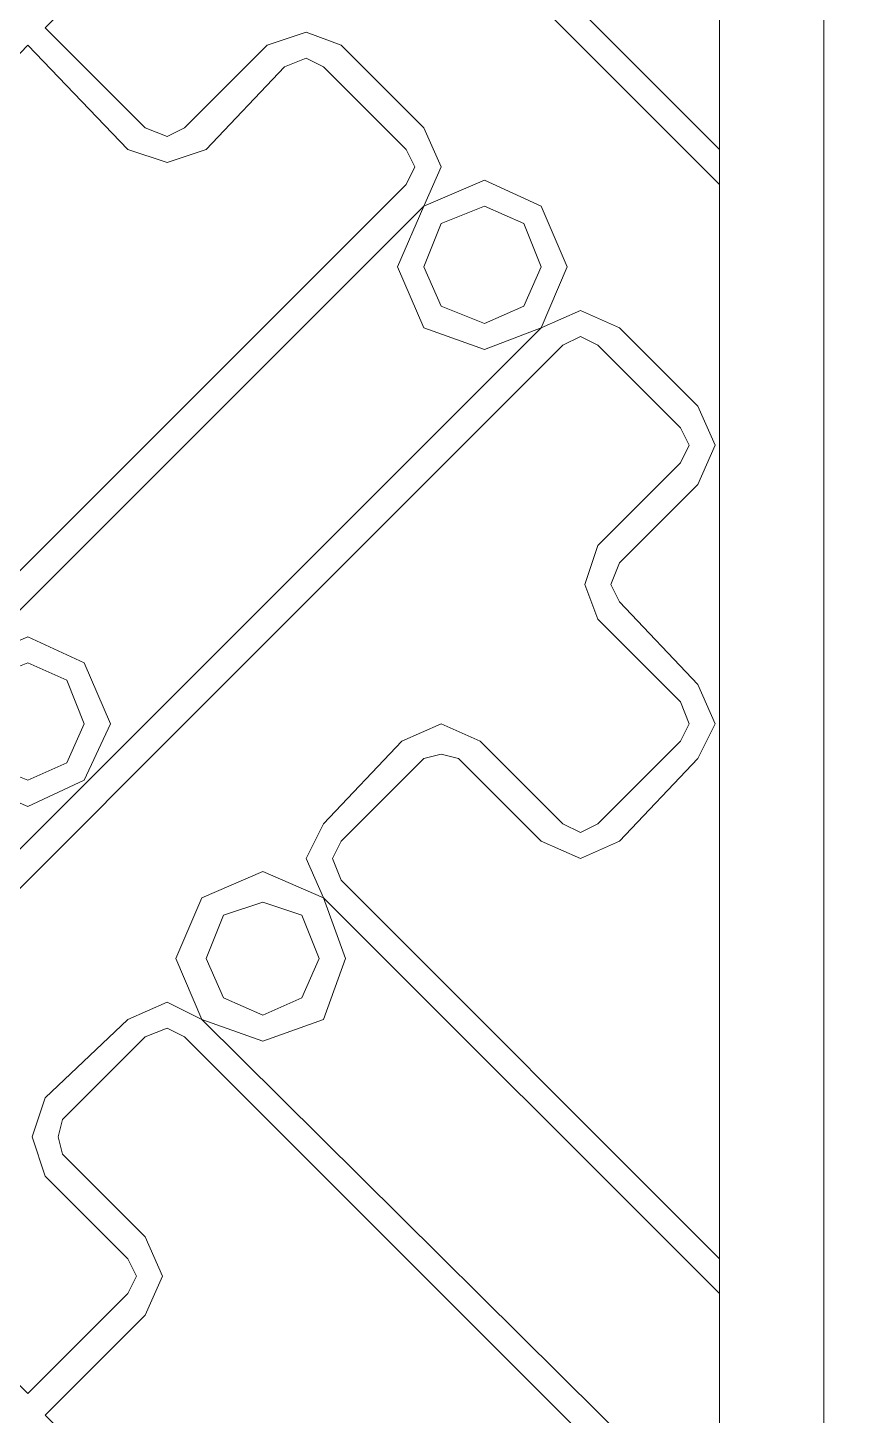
# Model space of a CAD drawing. Header units: centimetres. Extents: x -8.1 to 10.6, y -10.2 to 12.7.
# Drawn here: x -2.84 to 1.46, y 1.23 to 8.4 of the extents above; entities that cross this region are included whole.
import ezdxf

# ---------------------------------------------------------------- set-up
doc = ezdxf.new("R2010")
doc.units = ezdxf.units.CM
doc.header["$MEASUREMENT"] = 0
doc.layers.add('layer 1', color=7, linetype='Continuous')

msp = doc.modelspace()

# ---------------------------------------------------------------- linework, layer by layer
at = {"layer": 'layer 1', "color": 250, "lineweight": 0}
for points, knots in [([(-8.07089, 12.67001), (-8.07089, 12.67001), (10.64402, 12.67001), (10.64402, 12.67001), (10.64402, 12.67001), (10.64402, 12.67001), (10.64402, -10.17863), (10.64402, -10.17863), (10.64402, -10.17863), (10.64402, -10.17863), (-8.07089, -10.17863), (-8.07089, -10.17863), (-8.07089, -10.17863), (-8.07089, -10.17863), (-8.07089, 12.67001), (-8.07089, 12.67001)], [0, 0, 0, 0, 0.25, 0.25, 0.25, 0.25, 0.5, 0.5, 0.5, 0.5, 0.75, 0.75, 0.75, 0.75, 1, 1, 1, 1]), ([(-8.07089, 12.67001), (-8.07089, 12.67001), (10.64402, 12.67001), (10.64402, 12.67001), (10.64402, 12.67001), (10.64402, 12.67001), (10.64402, -10.17863), (10.64402, -10.17863), (10.64402, -10.17863), (10.64402, -10.17863), (-8.07089, -10.17863), (-8.07089, -10.17863), (-8.07089, -10.17863), (-8.07089, -10.17863), (-8.07089, 12.67001), (-8.07089, 12.67001)], [0, 0, 0, 0, 0.25, 0.25, 0.25, 0.25, 0.5, 0.5, 0.5, 0.5, 0.75, 0.75, 0.75, 0.75, 1, 1, 1, 1]), ([(-7.80124, 12.37812), (-7.80124, 12.37812), (10.35185, 12.37812), (10.35185, 12.37812), (10.35185, 12.37812), (10.35185, 12.37812), (10.35185, -9.90898), (10.35185, -9.90898), (10.35185, -9.90898), (10.35185, -9.90898), (-7.80124, -9.90898), (-7.80124, -9.90898), (-7.80124, -9.90898), (-7.80124, -9.90898), (-7.80124, 12.37812), (-7.80124, 12.37812)], [0, 0, 0, 0, 0.25, 0.25, 0.25, 0.25, 0.5, 0.5, 0.5, 0.5, 0.75, 0.75, 0.75, 0.75, 1, 1, 1, 1]), ([(-7.80124, 12.37812), (-7.80124, 12.37812), (10.35185, 12.37812), (10.35185, 12.37812), (10.35185, 12.37812), (10.35185, 12.37812), (10.35185, -9.90898), (10.35185, -9.90898), (10.35185, -9.90898), (10.35185, -9.90898), (-7.80124, -9.90898), (-7.80124, -9.90898), (-7.80124, -9.90898), (-7.80124, -9.90898), (-7.80124, 12.37812), (-7.80124, 12.37812)], [0, 0, 0, 0, 0.25, 0.25, 0.25, 0.25, 0.5, 0.5, 0.5, 0.5, 0.75, 0.75, 0.75, 0.75, 1, 1, 1, 1]), ([(-6.97005, 11.56916), (-6.97005, 11.56916), (9.54318, 11.56916), (9.54318, 11.56916), (9.54318, 11.56916), (9.54318, 11.56916), (9.54318, -9.07779), (9.54318, -9.07779), (9.54318, -9.07779), (9.54318, -9.07779), (-6.97005, -9.07779), (-6.97005, -9.07779), (-6.97005, -9.07779), (-6.97005, -9.07779), (-6.97005, 11.56916), (-6.97005, 11.56916)], [0, 0, 0, 0, 0.25, 0.25, 0.25, 0.25, 0.5, 0.5, 0.5, 0.5, 0.75, 0.75, 0.75, 0.75, 1, 1, 1, 1]), ([(-6.97005, 11.56916), (-6.97005, 11.56916), (9.54318, 11.56916), (9.54318, 11.56916), (9.54318, 11.56916), (9.54318, 11.56916), (9.54318, -9.07779), (9.54318, -9.07779), (9.54318, -9.07779), (9.54318, -9.07779), (-6.97005, -9.07779), (-6.97005, -9.07779), (-6.97005, -9.07779), (-6.97005, -9.07779), (-6.97005, 11.56916), (-6.97005, 11.56916)], [0, 0, 0, 0, 0.25, 0.25, 0.25, 0.25, 0.5, 0.5, 0.5, 0.5, 0.75, 0.75, 0.75, 0.75, 1, 1, 1, 1]), ([(-6.40851, -8.53848), (-6.40851, -8.53848), (-6.40851, 11.00763), (-6.40851, 11.00763), (-6.40851, 11.00763), (-6.40851, 11.00763), (0.73614, 11.00763), (0.73614, 11.00763), (0.73614, 11.00763), (0.73614, 11.00763), (0.73614, -8.53848), (0.73614, -8.53848), (0.73614, -8.53848), (0.73614, -8.53848), (-6.40851, -8.53848), (-6.40851, -8.53848)], [0, 0, 0, 0, 0.25, 0.25, 0.25, 0.25, 0.5, 0.5, 0.5, 0.5, 0.75, 0.75, 0.75, 0.75, 1, 1, 1, 1]), ([(-6.40851, -8.53848), (-6.40851, -8.53848), (-6.40851, 11.00763), (-6.40851, 11.00763), (-6.40851, 11.00763), (-6.40851, 11.00763), (0.73614, 11.00763), (0.73614, 11.00763), (0.73614, 11.00763), (0.73614, 11.00763), (0.73614, -8.53848), (0.73614, -8.53848), (0.73614, -8.53848), (0.73614, -8.53848), (-6.40851, -8.53848), (-6.40851, -8.53848)], [0, 0, 0, 0, 0.25, 0.25, 0.25, 0.25, 0.5, 0.5, 0.5, 0.5, 0.75, 0.75, 0.75, 0.75, 1, 1, 1, 1]), ([(0.73614, 7.77237), (0.73614, 7.77237), (-1.93758, 10.4458), (-1.93758, 10.4458), (-1.93758, 10.4458), (-1.93758, 10.4458), (-2.11716, 10.53588), (-2.11716, 10.53588), (-2.11716, 10.53588), (-2.11716, 10.53588), (-2.31954, 10.4458), (-2.31954, 10.4458), (-2.31954, 10.4458), (-2.31954, 10.4458), (-2.74625, 10.01909), (-2.74625, 10.01909), (-2.74625, 10.01909), (-2.74625, 10.01909), (-2.81381, 9.83923), (-2.81381, 9.83923), (-2.81381, 9.83923), (-2.81381, 9.83923), (-2.74625, 9.63713), (-2.74625, 9.63713), (-2.74625, 9.63713), (-2.74625, 9.63713), (-2.31954, 9.21013), (-2.31954, 9.21013)], [0, 0, 0, 0, 0.1428571, 0.1428571, 0.1428571, 0.1428571, 0.2857143, 0.2857143, 0.2857143, 0.2857143, 0.4285714, 0.4285714, 0.4285714, 0.4285714, 0.5714286, 0.5714286, 0.5714286, 0.5714286, 0.7142857, 0.7142857, 0.7142857, 0.7142857, 0.8571429, 0.8571429, 0.8571429, 0.8571429, 1, 1, 1, 1]), ([(0.73614, 7.77237), (0.73614, 7.77237), (-1.93758, 10.4458), (-1.93758, 10.4458), (-1.93758, 10.4458), (-1.93758, 10.4458), (-2.11716, 10.53588), (-2.11716, 10.53588), (-2.11716, 10.53588), (-2.11716, 10.53588), (-2.31954, 10.4458), (-2.31954, 10.4458), (-2.31954, 10.4458), (-2.31954, 10.4458), (-2.74625, 10.01909), (-2.74625, 10.01909), (-2.74625, 10.01909), (-2.74625, 10.01909), (-2.81381, 9.83923), (-2.81381, 9.83923), (-2.81381, 9.83923), (-2.81381, 9.83923), (-2.74625, 9.63713), (-2.74625, 9.63713), (-2.74625, 9.63713), (-2.74625, 9.63713), (-2.31954, 9.21013), (-2.31954, 9.21013)], [0, 0, 0, 0, 0.1428571, 0.1428571, 0.1428571, 0.1428571, 0.2857143, 0.2857143, 0.2857143, 0.2857143, 0.4285714, 0.4285714, 0.4285714, 0.4285714, 0.5714286, 0.5714286, 0.5714286, 0.5714286, 0.7142857, 0.7142857, 0.7142857, 0.7142857, 0.8571429, 0.8571429, 0.8571429, 0.8571429, 1, 1, 1, 1]), ([(0.73614, 7.5925), (0.73614, 7.5925), (-2.02737, 10.35601), (-2.02737, 10.35601), (-2.02737, 10.35601), (-2.02737, 10.35601), (-2.11716, 10.40105), (-2.11716, 10.40105), (-2.11716, 10.40105), (-2.11716, 10.40105), (-2.22947, 10.35601), (-2.22947, 10.35601), (-2.22947, 10.35601), (-2.22947, 10.35601), (-2.63395, 9.92901), (-2.63395, 9.92901), (-2.63395, 9.92901), (-2.63395, 9.92901), (-2.67898, 9.83923), (-2.67898, 9.83923), (-2.67898, 9.83923), (-2.67898, 9.83923), (-2.63395, 9.72692), (-2.63395, 9.72692), (-2.63395, 9.72692), (-2.63395, 9.72692), (-2.22947, 9.30021), (-2.22947, 9.30021)], [0, 0, 0, 0, 0.1428571, 0.1428571, 0.1428571, 0.1428571, 0.2857143, 0.2857143, 0.2857143, 0.2857143, 0.4285714, 0.4285714, 0.4285714, 0.4285714, 0.5714286, 0.5714286, 0.5714286, 0.5714286, 0.7142857, 0.7142857, 0.7142857, 0.7142857, 0.8571429, 0.8571429, 0.8571429, 0.8571429, 1, 1, 1, 1]), ([(0.73614, 7.5925), (0.73614, 7.5925), (-2.02737, 10.35601), (-2.02737, 10.35601), (-2.02737, 10.35601), (-2.02737, 10.35601), (-2.11716, 10.40105), (-2.11716, 10.40105), (-2.11716, 10.40105), (-2.11716, 10.40105), (-2.22947, 10.35601), (-2.22947, 10.35601), (-2.22947, 10.35601), (-2.22947, 10.35601), (-2.63395, 9.92901), (-2.63395, 9.92901), (-2.63395, 9.92901), (-2.63395, 9.92901), (-2.67898, 9.83923), (-2.67898, 9.83923), (-2.67898, 9.83923), (-2.67898, 9.83923), (-2.63395, 9.72692), (-2.63395, 9.72692), (-2.63395, 9.72692), (-2.63395, 9.72692), (-2.22947, 9.30021), (-2.22947, 9.30021)], [0, 0, 0, 0, 0.1428571, 0.1428571, 0.1428571, 0.1428571, 0.2857143, 0.2857143, 0.2857143, 0.2857143, 0.4285714, 0.4285714, 0.4285714, 0.4285714, 0.5714286, 0.5714286, 0.5714286, 0.5714286, 0.7142857, 0.7142857, 0.7142857, 0.7142857, 0.8571429, 0.8571429, 0.8571429, 0.8571429, 1, 1, 1, 1]), ([(-2.22947, 8.91825), (-2.22947, 8.91825), (-2.74625, 8.40146), (-2.74625, 8.40146), (-2.74625, 8.40146), (-2.74625, 8.40146), (-2.22947, 7.88467), (-2.22947, 7.88467), (-2.22947, 7.88467), (-2.22947, 7.88467), (-2.11716, 7.83964), (-2.11716, 7.83964), (-2.11716, 7.83964), (-2.11716, 7.83964), (-2.02737, 7.88467), (-2.02737, 7.88467), (-2.02737, 7.88467), (-2.02737, 7.88467), (-1.60037, 8.31167), (-1.60037, 8.31167)], [0, 0, 0, 0, 0.2, 0.2, 0.2, 0.2, 0.4, 0.4, 0.4, 0.4, 0.6, 0.6, 0.6, 0.6, 0.8, 0.8, 0.8, 0.8, 1, 1, 1, 1]), ([(-2.22947, 8.91825), (-2.22947, 8.91825), (-2.74625, 8.40146), (-2.74625, 8.40146), (-2.74625, 8.40146), (-2.74625, 8.40146), (-2.22947, 7.88467), (-2.22947, 7.88467), (-2.22947, 7.88467), (-2.22947, 7.88467), (-2.11716, 7.83964), (-2.11716, 7.83964), (-2.11716, 7.83964), (-2.11716, 7.83964), (-2.02737, 7.88467), (-2.02737, 7.88467), (-2.02737, 7.88467), (-2.02737, 7.88467), (-1.60037, 8.31167), (-1.60037, 8.31167)], [0, 0, 0, 0, 0.2, 0.2, 0.2, 0.2, 0.4, 0.4, 0.4, 0.4, 0.6, 0.6, 0.6, 0.6, 0.8, 0.8, 0.8, 0.8, 1, 1, 1, 1]), ([(-1.21841, 8.31167), (-1.21841, 8.31167), (-1.39828, 8.37894), (-1.39828, 8.37894), (-1.39828, 8.37894), (-1.39828, 8.37894), (-1.60037, 8.31167), (-1.60037, 8.31167)], [0, 0, 0, 0, 0.5, 0.5, 0.5, 0.5, 1, 1, 1, 1]), ([(-1.21841, 8.31167), (-1.21841, 8.31167), (-1.39828, 8.37894), (-1.39828, 8.37894), (-1.39828, 8.37894), (-1.39828, 8.37894), (-1.60037, 8.31167), (-1.60037, 8.31167)], [0, 0, 0, 0, 0.5, 0.5, 0.5, 0.5, 1, 1, 1, 1]), ([(-3.35283, 7.77237), (-3.35283, 7.77237), (-2.83604, 8.31167), (-2.83604, 8.31167), (-2.83604, 8.31167), (-2.83604, 8.31167), (-2.31954, 7.77237), (-2.31954, 7.77237), (-2.31954, 7.77237), (-2.31954, 7.77237), (-2.11716, 7.70481), (-2.11716, 7.70481), (-2.11716, 7.70481), (-2.11716, 7.70481), (-1.91506, 7.77237), (-1.91506, 7.77237), (-1.91506, 7.77237), (-1.91506, 7.77237), (-1.51058, 8.19908), (-1.51058, 8.19908)], [0, 0, 0, 0, 0.2, 0.2, 0.2, 0.2, 0.4, 0.4, 0.4, 0.4, 0.6, 0.6, 0.6, 0.6, 0.8, 0.8, 0.8, 0.8, 1, 1, 1, 1]), ([(-3.35283, 7.77237), (-3.35283, 7.77237), (-2.83604, 8.31167), (-2.83604, 8.31167), (-2.83604, 8.31167), (-2.83604, 8.31167), (-2.31954, 7.77237), (-2.31954, 7.77237), (-2.31954, 7.77237), (-2.31954, 7.77237), (-2.11716, 7.70481), (-2.11716, 7.70481), (-2.11716, 7.70481), (-2.11716, 7.70481), (-1.91506, 7.77237), (-1.91506, 7.77237), (-1.91506, 7.77237), (-1.91506, 7.77237), (-1.51058, 8.19908), (-1.51058, 8.19908)], [0, 0, 0, 0, 0.2, 0.2, 0.2, 0.2, 0.4, 0.4, 0.4, 0.4, 0.6, 0.6, 0.6, 0.6, 0.8, 0.8, 0.8, 0.8, 1, 1, 1, 1]), ([(-1.30849, 8.19908), (-1.30849, 8.19908), (-1.39828, 8.24412), (-1.39828, 8.24412), (-1.39828, 8.24412), (-1.39828, 8.24412), (-1.51058, 8.19908), (-1.51058, 8.19908)], [0, 0, 0, 0, 0.5, 0.5, 0.5, 0.5, 1, 1, 1, 1]), ([(-1.30849, 8.19908), (-1.30849, 8.19908), (-1.39828, 8.24412), (-1.39828, 8.24412), (-1.39828, 8.24412), (-1.39828, 8.24412), (-1.51058, 8.19908), (-1.51058, 8.19908)], [0, 0, 0, 0, 0.5, 0.5, 0.5, 0.5, 1, 1, 1, 1]), ([(-0.7917, 7.48019), (-0.7917, 7.48019), (-0.70191, 7.68258), (-0.70191, 7.68258), (-0.70191, 7.68258), (-0.70191, 7.68258), (-0.7917, 7.88467), (-0.7917, 7.88467)], [0, 0, 0, 0, 0.5, 0.5, 0.5, 0.5, 1, 1, 1, 1]), ([(-0.7917, 7.48019), (-0.7917, 7.48019), (-0.70191, 7.68258), (-0.70191, 7.68258), (-0.70191, 7.68258), (-0.70191, 7.68258), (-0.7917, 7.88467), (-0.7917, 7.88467)], [0, 0, 0, 0, 0.5, 0.5, 0.5, 0.5, 1, 1, 1, 1]), ([(-0.88149, 7.5925), (-0.88149, 7.5925), (-0.83674, 7.68258), (-0.83674, 7.68258), (-0.83674, 7.68258), (-0.83674, 7.68258), (-0.88149, 7.77237), (-0.88149, 7.77237)], [0, 0, 0, 0, 0.5, 0.5, 0.5, 0.5, 1, 1, 1, 1]), ([(-0.88149, 7.5925), (-0.88149, 7.5925), (-0.83674, 7.68258), (-0.83674, 7.68258), (-0.83674, 7.68258), (-0.83674, 7.68258), (-0.88149, 7.77237), (-0.88149, 7.77237)], [0, 0, 0, 0, 0.5, 0.5, 0.5, 0.5, 1, 1, 1, 1]), ([(-0.0503, 7.16579), (-0.0503, 7.16579), (-0.18513, 7.48019), (-0.18513, 7.48019), (-0.18513, 7.48019), (-0.18513, 7.48019), (-0.47701, 7.61502), (-0.47701, 7.61502), (-0.47701, 7.61502), (-0.47701, 7.61502), (-0.7917, 7.48019), (-0.7917, 7.48019), (-0.7917, 7.48019), (-0.7917, 7.48019), (-0.92653, 7.16579), (-0.92653, 7.16579), (-0.92653, 7.16579), (-0.92653, 7.16579), (-0.7917, 6.8511), (-0.7917, 6.8511), (-0.7917, 6.8511), (-0.7917, 6.8511), (-0.47701, 6.73879), (-0.47701, 6.73879), (-0.47701, 6.73879), (-0.47701, 6.73879), (-0.18513, 6.8511), (-0.18513, 6.8511), (-0.18513, 6.8511), (-0.18513, 6.8511), (-0.0503, 7.16579), (-0.0503, 7.16579)], [0, 0, 0, 0, 0.125, 0.125, 0.125, 0.125, 0.25, 0.25, 0.25, 0.25, 0.375, 0.375, 0.375, 0.375, 0.5, 0.5, 0.5, 0.5, 0.625, 0.625, 0.625, 0.625, 0.75, 0.75, 0.75, 0.75, 0.875, 0.875, 0.875, 0.875, 1, 1, 1, 1]), ([(-0.0503, 7.16579), (-0.0503, 7.16579), (-0.18513, 7.48019), (-0.18513, 7.48019), (-0.18513, 7.48019), (-0.18513, 7.48019), (-0.47701, 7.61502), (-0.47701, 7.61502), (-0.47701, 7.61502), (-0.47701, 7.61502), (-0.7917, 7.48019), (-0.7917, 7.48019), (-0.7917, 7.48019), (-0.7917, 7.48019), (-0.92653, 7.16579), (-0.92653, 7.16579), (-0.92653, 7.16579), (-0.92653, 7.16579), (-0.7917, 6.8511), (-0.7917, 6.8511), (-0.7917, 6.8511), (-0.7917, 6.8511), (-0.47701, 6.73879), (-0.47701, 6.73879), (-0.47701, 6.73879), (-0.47701, 6.73879), (-0.18513, 6.8511), (-0.18513, 6.8511), (-0.18513, 6.8511), (-0.18513, 6.8511), (-0.0503, 7.16579), (-0.0503, 7.16579)], [0, 0, 0, 0, 0.125, 0.125, 0.125, 0.125, 0.25, 0.25, 0.25, 0.25, 0.375, 0.375, 0.375, 0.375, 0.5, 0.5, 0.5, 0.5, 0.625, 0.625, 0.625, 0.625, 0.75, 0.75, 0.75, 0.75, 0.875, 0.875, 0.875, 0.875, 1, 1, 1, 1]), ([(-0.18513, 7.16579), (-0.18513, 7.16579), (-0.27491, 7.39041), (-0.27491, 7.39041), (-0.27491, 7.39041), (-0.27491, 7.39041), (-0.47701, 7.48019), (-0.47701, 7.48019), (-0.47701, 7.48019), (-0.47701, 7.48019), (-0.70191, 7.39041), (-0.70191, 7.39041), (-0.70191, 7.39041), (-0.70191, 7.39041), (-0.7917, 7.16579), (-0.7917, 7.16579), (-0.7917, 7.16579), (-0.7917, 7.16579), (-0.70191, 6.96341), (-0.70191, 6.96341), (-0.70191, 6.96341), (-0.70191, 6.96341), (-0.47701, 6.87362), (-0.47701, 6.87362), (-0.47701, 6.87362), (-0.47701, 6.87362), (-0.27491, 6.96341), (-0.27491, 6.96341), (-0.27491, 6.96341), (-0.27491, 6.96341), (-0.18513, 7.16579), (-0.18513, 7.16579)], [0, 0, 0, 0, 0.125, 0.125, 0.125, 0.125, 0.25, 0.25, 0.25, 0.25, 0.375, 0.375, 0.375, 0.375, 0.5, 0.5, 0.5, 0.5, 0.625, 0.625, 0.625, 0.625, 0.75, 0.75, 0.75, 0.75, 0.875, 0.875, 0.875, 0.875, 1, 1, 1, 1]), ([(-0.18513, 7.16579), (-0.18513, 7.16579), (-0.27491, 7.39041), (-0.27491, 7.39041), (-0.27491, 7.39041), (-0.27491, 7.39041), (-0.47701, 7.48019), (-0.47701, 7.48019), (-0.47701, 7.48019), (-0.47701, 7.48019), (-0.70191, 7.39041), (-0.70191, 7.39041), (-0.70191, 7.39041), (-0.70191, 7.39041), (-0.7917, 7.16579), (-0.7917, 7.16579), (-0.7917, 7.16579), (-0.7917, 7.16579), (-0.70191, 6.96341), (-0.70191, 6.96341), (-0.70191, 6.96341), (-0.70191, 6.96341), (-0.47701, 6.87362), (-0.47701, 6.87362), (-0.47701, 6.87362), (-0.47701, 6.87362), (-0.27491, 6.96341), (-0.27491, 6.96341), (-0.27491, 6.96341), (-0.27491, 6.96341), (-0.18513, 7.16579), (-0.18513, 7.16579)], [0, 0, 0, 0, 0.125, 0.125, 0.125, 0.125, 0.25, 0.25, 0.25, 0.25, 0.375, 0.375, 0.375, 0.375, 0.5, 0.5, 0.5, 0.5, 0.625, 0.625, 0.625, 0.625, 0.75, 0.75, 0.75, 0.75, 0.875, 0.875, 0.875, 0.875, 1, 1, 1, 1]), ([(0.21935, 6.8511), (0.21935, 6.8511), (0.01726, 6.94118), (0.01726, 6.94118), (0.01726, 6.94118), (0.01726, 6.94118), (-0.18513, 6.8511), (-0.18513, 6.8511)], [0, 0, 0, 0, 0.5, 0.5, 0.5, 0.5, 1, 1, 1, 1]), ([(0.21935, 6.8511), (0.21935, 6.8511), (0.01726, 6.94118), (0.01726, 6.94118), (0.01726, 6.94118), (0.01726, 6.94118), (-0.18513, 6.8511), (-0.18513, 6.8511)], [0, 0, 0, 0, 0.5, 0.5, 0.5, 0.5, 1, 1, 1, 1]), ([(0.10705, 6.76131), (0.10705, 6.76131), (0.01726, 6.80635), (0.01726, 6.80635), (0.01726, 6.80635), (0.01726, 6.80635), (-0.07282, 6.76131), (-0.07282, 6.76131)], [0, 0, 0, 0, 0.5, 0.5, 0.5, 0.5, 1, 1, 1, 1]), ([(0.10705, 6.76131), (0.10705, 6.76131), (0.01726, 6.80635), (0.01726, 6.80635), (0.01726, 6.80635), (0.01726, 6.80635), (-0.07282, 6.76131), (-0.07282, 6.76131)], [0, 0, 0, 0, 0.5, 0.5, 0.5, 0.5, 1, 1, 1, 1]), ([(0.62383, 6.04243), (0.62383, 6.04243), (0.71362, 6.24452), (0.71362, 6.24452), (0.71362, 6.24452), (0.71362, 6.24452), (0.62383, 6.44691), (0.62383, 6.44691)], [0, 0, 0, 0, 0.5, 0.5, 0.5, 0.5, 1, 1, 1, 1]), ([(0.62383, 6.04243), (0.62383, 6.04243), (0.71362, 6.24452), (0.71362, 6.24452), (0.71362, 6.24452), (0.71362, 6.24452), (0.62383, 6.44691), (0.62383, 6.44691)], [0, 0, 0, 0, 0.5, 0.5, 0.5, 0.5, 1, 1, 1, 1]), ([(0.53376, 6.15474), (0.53376, 6.15474), (0.5788, 6.24452), (0.5788, 6.24452), (0.5788, 6.24452), (0.5788, 6.24452), (0.53376, 6.3346), (0.53376, 6.3346)], [0, 0, 0, 0, 0.5, 0.5, 0.5, 0.5, 1, 1, 1, 1]), ([(0.53376, 6.15474), (0.53376, 6.15474), (0.5788, 6.24452), (0.5788, 6.24452), (0.5788, 6.24452), (0.5788, 6.24452), (0.53376, 6.3346), (0.53376, 6.3346)], [0, 0, 0, 0, 0.5, 0.5, 0.5, 0.5, 1, 1, 1, 1]), ([(0.53376, 6.15474), (0.53376, 6.15474), (0.10705, 5.72774), (0.10705, 5.72774), (0.10705, 5.72774), (0.10705, 5.72774), (0.03949, 5.52564), (0.03949, 5.52564), (0.03949, 5.52564), (0.03949, 5.52564), (0.10705, 5.34578), (0.10705, 5.34578), (0.10705, 5.34578), (0.10705, 5.34578), (0.53376, 4.91907), (0.53376, 4.91907)], [0, 0, 0, 0, 0.25, 0.25, 0.25, 0.25, 0.5, 0.5, 0.5, 0.5, 0.75, 0.75, 0.75, 0.75, 1, 1, 1, 1]), ([(0.53376, 6.15474), (0.53376, 6.15474), (0.10705, 5.72774), (0.10705, 5.72774), (0.10705, 5.72774), (0.10705, 5.72774), (0.03949, 5.52564), (0.03949, 5.52564), (0.03949, 5.52564), (0.03949, 5.52564), (0.10705, 5.34578), (0.10705, 5.34578), (0.10705, 5.34578), (0.10705, 5.34578), (0.53376, 4.91907), (0.53376, 4.91907)], [0, 0, 0, 0, 0.25, 0.25, 0.25, 0.25, 0.5, 0.5, 0.5, 0.5, 0.75, 0.75, 0.75, 0.75, 1, 1, 1, 1]), ([(0.62383, 6.04243), (0.62383, 6.04243), (0.21935, 5.63795), (0.21935, 5.63795), (0.21935, 5.63795), (0.21935, 5.63795), (0.17432, 5.52564), (0.17432, 5.52564), (0.17432, 5.52564), (0.17432, 5.52564), (0.21935, 5.43585), (0.21935, 5.43585), (0.21935, 5.43585), (0.21935, 5.43585), (0.62383, 5.00885), (0.62383, 5.00885)], [0, 0, 0, 0, 0.25, 0.25, 0.25, 0.25, 0.5, 0.5, 0.5, 0.5, 0.75, 0.75, 0.75, 0.75, 1, 1, 1, 1]), ([(0.62383, 6.04243), (0.62383, 6.04243), (0.21935, 5.63795), (0.21935, 5.63795), (0.21935, 5.63795), (0.21935, 5.63795), (0.17432, 5.52564), (0.17432, 5.52564), (0.17432, 5.52564), (0.17432, 5.52564), (0.21935, 5.43585), (0.21935, 5.43585), (0.21935, 5.43585), (0.21935, 5.43585), (0.62383, 5.00885), (0.62383, 5.00885)], [0, 0, 0, 0, 0.25, 0.25, 0.25, 0.25, 0.5, 0.5, 0.5, 0.5, 0.75, 0.75, 0.75, 0.75, 1, 1, 1, 1]), ([(-2.40933, 4.80676), (-2.40933, 4.80676), (-2.54416, 5.12116), (-2.54416, 5.12116), (-2.54416, 5.12116), (-2.54416, 5.12116), (-2.83604, 5.25599), (-2.83604, 5.25599), (-2.83604, 5.25599), (-2.83604, 5.25599), (-3.15073, 5.12116), (-3.15073, 5.12116), (-3.15073, 5.12116), (-3.15073, 5.12116), (-3.28556, 4.80676), (-3.28556, 4.80676), (-3.28556, 4.80676), (-3.28556, 4.80676), (-3.15073, 4.51459), (-3.15073, 4.51459), (-3.15073, 4.51459), (-3.15073, 4.51459), (-2.83604, 4.37976), (-2.83604, 4.37976), (-2.83604, 4.37976), (-2.83604, 4.37976), (-2.54416, 4.51459), (-2.54416, 4.51459), (-2.54416, 4.51459), (-2.54416, 4.51459), (-2.40933, 4.80676), (-2.40933, 4.80676)], [0, 0, 0, 0, 0.125, 0.125, 0.125, 0.125, 0.25, 0.25, 0.25, 0.25, 0.375, 0.375, 0.375, 0.375, 0.5, 0.5, 0.5, 0.5, 0.625, 0.625, 0.625, 0.625, 0.75, 0.75, 0.75, 0.75, 0.875, 0.875, 0.875, 0.875, 1, 1, 1, 1]), ([(-2.40933, 4.80676), (-2.40933, 4.80676), (-2.54416, 5.12116), (-2.54416, 5.12116), (-2.54416, 5.12116), (-2.54416, 5.12116), (-2.83604, 5.25599), (-2.83604, 5.25599), (-2.83604, 5.25599), (-2.83604, 5.25599), (-3.15073, 5.12116), (-3.15073, 5.12116), (-3.15073, 5.12116), (-3.15073, 5.12116), (-3.28556, 4.80676), (-3.28556, 4.80676), (-3.28556, 4.80676), (-3.28556, 4.80676), (-3.15073, 4.51459), (-3.15073, 4.51459), (-3.15073, 4.51459), (-3.15073, 4.51459), (-2.83604, 4.37976), (-2.83604, 4.37976), (-2.83604, 4.37976), (-2.83604, 4.37976), (-2.54416, 4.51459), (-2.54416, 4.51459), (-2.54416, 4.51459), (-2.54416, 4.51459), (-2.40933, 4.80676), (-2.40933, 4.80676)], [0, 0, 0, 0, 0.125, 0.125, 0.125, 0.125, 0.25, 0.25, 0.25, 0.25, 0.375, 0.375, 0.375, 0.375, 0.5, 0.5, 0.5, 0.5, 0.625, 0.625, 0.625, 0.625, 0.75, 0.75, 0.75, 0.75, 0.875, 0.875, 0.875, 0.875, 1, 1, 1, 1]), ([(-2.54416, 4.80676), (-2.54416, 4.80676), (-2.63395, 5.03137), (-2.63395, 5.03137), (-2.63395, 5.03137), (-2.63395, 5.03137), (-2.83604, 5.12116), (-2.83604, 5.12116), (-2.83604, 5.12116), (-2.83604, 5.12116), (-3.06095, 5.03137), (-3.06095, 5.03137), (-3.06095, 5.03137), (-3.06095, 5.03137), (-3.15073, 4.80676), (-3.15073, 4.80676), (-3.15073, 4.80676), (-3.15073, 4.80676), (-3.06095, 4.60437), (-3.06095, 4.60437), (-3.06095, 4.60437), (-3.06095, 4.60437), (-2.83604, 4.51459), (-2.83604, 4.51459), (-2.83604, 4.51459), (-2.83604, 4.51459), (-2.63395, 4.60437), (-2.63395, 4.60437), (-2.63395, 4.60437), (-2.63395, 4.60437), (-2.54416, 4.80676), (-2.54416, 4.80676)], [0, 0, 0, 0, 0.125, 0.125, 0.125, 0.125, 0.25, 0.25, 0.25, 0.25, 0.375, 0.375, 0.375, 0.375, 0.5, 0.5, 0.5, 0.5, 0.625, 0.625, 0.625, 0.625, 0.75, 0.75, 0.75, 0.75, 0.875, 0.875, 0.875, 0.875, 1, 1, 1, 1]), ([(-2.54416, 4.80676), (-2.54416, 4.80676), (-2.63395, 5.03137), (-2.63395, 5.03137), (-2.63395, 5.03137), (-2.63395, 5.03137), (-2.83604, 5.12116), (-2.83604, 5.12116), (-2.83604, 5.12116), (-2.83604, 5.12116), (-3.06095, 5.03137), (-3.06095, 5.03137), (-3.06095, 5.03137), (-3.06095, 5.03137), (-3.15073, 4.80676), (-3.15073, 4.80676), (-3.15073, 4.80676), (-3.15073, 4.80676), (-3.06095, 4.60437), (-3.06095, 4.60437), (-3.06095, 4.60437), (-3.06095, 4.60437), (-2.83604, 4.51459), (-2.83604, 4.51459), (-2.83604, 4.51459), (-2.83604, 4.51459), (-2.63395, 4.60437), (-2.63395, 4.60437), (-2.63395, 4.60437), (-2.63395, 4.60437), (-2.54416, 4.80676), (-2.54416, 4.80676)], [0, 0, 0, 0, 0.125, 0.125, 0.125, 0.125, 0.25, 0.25, 0.25, 0.25, 0.375, 0.375, 0.375, 0.375, 0.5, 0.5, 0.5, 0.5, 0.625, 0.625, 0.625, 0.625, 0.75, 0.75, 0.75, 0.75, 0.875, 0.875, 0.875, 0.875, 1, 1, 1, 1]), ([(0.62383, 4.62689), (0.62383, 4.62689), (0.71362, 4.80676), (0.71362, 4.80676), (0.71362, 4.80676), (0.71362, 4.80676), (0.62383, 5.00885), (0.62383, 5.00885)], [0, 0, 0, 0, 0.5, 0.5, 0.5, 0.5, 1, 1, 1, 1]), ([(0.62383, 4.62689), (0.62383, 4.62689), (0.71362, 4.80676), (0.71362, 4.80676), (0.71362, 4.80676), (0.71362, 4.80676), (0.62383, 5.00885), (0.62383, 5.00885)], [0, 0, 0, 0, 0.5, 0.5, 0.5, 0.5, 1, 1, 1, 1]), ([(0.53376, 4.71697), (0.53376, 4.71697), (0.5788, 4.80676), (0.5788, 4.80676), (0.5788, 4.80676), (0.5788, 4.80676), (0.53376, 4.91907), (0.53376, 4.91907)], [0, 0, 0, 0, 0.5, 0.5, 0.5, 0.5, 1, 1, 1, 1]), ([(0.53376, 4.71697), (0.53376, 4.71697), (0.5788, 4.80676), (0.5788, 4.80676), (0.5788, 4.80676), (0.5788, 4.80676), (0.53376, 4.91907), (0.53376, 4.91907)], [0, 0, 0, 0, 0.5, 0.5, 0.5, 0.5, 1, 1, 1, 1]), ([(-0.07282, 4.28997), (-0.07282, 4.28997), (-0.49953, 4.71697), (-0.49953, 4.71697), (-0.49953, 4.71697), (-0.49953, 4.71697), (-0.70191, 4.80676), (-0.70191, 4.80676), (-0.70191, 4.80676), (-0.70191, 4.80676), (-0.90401, 4.71697), (-0.90401, 4.71697), (-0.90401, 4.71697), (-0.90401, 4.71697), (-1.30849, 4.28997), (-1.30849, 4.28997), (-1.30849, 4.28997), (-1.30849, 4.28997), (-1.39828, 4.11011), (-1.39828, 4.11011), (-1.39828, 4.11011), (-1.39828, 4.11011), (-1.30849, 3.90801), (-1.30849, 3.90801), (-1.30849, 3.90801), (-1.30849, 3.90801), (0.73614, 1.86367), (0.73614, 1.86367)], [0, 0, 0, 0, 0.1428571, 0.1428571, 0.1428571, 0.1428571, 0.2857143, 0.2857143, 0.2857143, 0.2857143, 0.4285714, 0.4285714, 0.4285714, 0.4285714, 0.5714286, 0.5714286, 0.5714286, 0.5714286, 0.7142857, 0.7142857, 0.7142857, 0.7142857, 0.8571429, 0.8571429, 0.8571429, 0.8571429, 1, 1, 1, 1]), ([(-0.07282, 4.28997), (-0.07282, 4.28997), (-0.49953, 4.71697), (-0.49953, 4.71697), (-0.49953, 4.71697), (-0.49953, 4.71697), (-0.70191, 4.80676), (-0.70191, 4.80676), (-0.70191, 4.80676), (-0.70191, 4.80676), (-0.90401, 4.71697), (-0.90401, 4.71697), (-0.90401, 4.71697), (-0.90401, 4.71697), (-1.30849, 4.28997), (-1.30849, 4.28997), (-1.30849, 4.28997), (-1.30849, 4.28997), (-1.39828, 4.11011), (-1.39828, 4.11011), (-1.39828, 4.11011), (-1.39828, 4.11011), (-1.30849, 3.90801), (-1.30849, 3.90801), (-1.30849, 3.90801), (-1.30849, 3.90801), (0.73614, 1.86367), (0.73614, 1.86367)], [0, 0, 0, 0, 0.1428571, 0.1428571, 0.1428571, 0.1428571, 0.2857143, 0.2857143, 0.2857143, 0.2857143, 0.4285714, 0.4285714, 0.4285714, 0.4285714, 0.5714286, 0.5714286, 0.5714286, 0.5714286, 0.7142857, 0.7142857, 0.7142857, 0.7142857, 0.8571429, 0.8571429, 0.8571429, 0.8571429, 1, 1, 1, 1]), ([(-0.18513, 4.20018), (-0.18513, 4.20018), (-0.61184, 4.62689), (-0.61184, 4.62689), (-0.61184, 4.62689), (-0.61184, 4.62689), (-0.70191, 4.64941), (-0.70191, 4.64941), (-0.70191, 4.64941), (-0.70191, 4.64941), (-0.7917, 4.62689), (-0.7917, 4.62689), (-0.7917, 4.62689), (-0.7917, 4.62689), (-1.21841, 4.20018), (-1.21841, 4.20018), (-1.21841, 4.20018), (-1.21841, 4.20018), (-1.26345, 4.11011), (-1.26345, 4.11011), (-1.26345, 4.11011), (-1.26345, 4.11011), (-1.21841, 3.9978), (-1.21841, 3.9978), (-1.21841, 3.9978), (-1.21841, 3.9978), (0.73614, 2.04325), (0.73614, 2.04325)], [0, 0, 0, 0, 0.1428571, 0.1428571, 0.1428571, 0.1428571, 0.2857143, 0.2857143, 0.2857143, 0.2857143, 0.4285714, 0.4285714, 0.4285714, 0.4285714, 0.5714286, 0.5714286, 0.5714286, 0.5714286, 0.7142857, 0.7142857, 0.7142857, 0.7142857, 0.8571429, 0.8571429, 0.8571429, 0.8571429, 1, 1, 1, 1]), ([(-0.18513, 4.20018), (-0.18513, 4.20018), (-0.61184, 4.62689), (-0.61184, 4.62689), (-0.61184, 4.62689), (-0.61184, 4.62689), (-0.70191, 4.64941), (-0.70191, 4.64941), (-0.70191, 4.64941), (-0.70191, 4.64941), (-0.7917, 4.62689), (-0.7917, 4.62689), (-0.7917, 4.62689), (-0.7917, 4.62689), (-1.21841, 4.20018), (-1.21841, 4.20018), (-1.21841, 4.20018), (-1.21841, 4.20018), (-1.26345, 4.11011), (-1.26345, 4.11011), (-1.26345, 4.11011), (-1.26345, 4.11011), (-1.21841, 3.9978), (-1.21841, 3.9978), (-1.21841, 3.9978), (-1.21841, 3.9978), (0.73614, 2.04325), (0.73614, 2.04325)], [0, 0, 0, 0, 0.1428571, 0.1428571, 0.1428571, 0.1428571, 0.2857143, 0.2857143, 0.2857143, 0.2857143, 0.4285714, 0.4285714, 0.4285714, 0.4285714, 0.5714286, 0.5714286, 0.5714286, 0.5714286, 0.7142857, 0.7142857, 0.7142857, 0.7142857, 0.8571429, 0.8571429, 0.8571429, 0.8571429, 1, 1, 1, 1]), ([(-0.07282, 4.28997), (-0.07282, 4.28997), (0.01726, 4.24493), (0.01726, 4.24493), (0.01726, 4.24493), (0.01726, 4.24493), (0.10705, 4.28997), (0.10705, 4.28997)], [0, 0, 0, 0, 0.5, 0.5, 0.5, 0.5, 1, 1, 1, 1]), ([(-0.07282, 4.28997), (-0.07282, 4.28997), (0.01726, 4.24493), (0.01726, 4.24493), (0.01726, 4.24493), (0.01726, 4.24493), (0.10705, 4.28997), (0.10705, 4.28997)], [0, 0, 0, 0, 0.5, 0.5, 0.5, 0.5, 1, 1, 1, 1]), ([(-0.18513, 4.20018), (-0.18513, 4.20018), (0.01726, 4.11011), (0.01726, 4.11011), (0.01726, 4.11011), (0.01726, 4.11011), (0.21935, 4.20018), (0.21935, 4.20018)], [0, 0, 0, 0, 0.5, 0.5, 0.5, 0.5, 1, 1, 1, 1]), ([(-0.18513, 4.20018), (-0.18513, 4.20018), (0.01726, 4.11011), (0.01726, 4.11011), (0.01726, 4.11011), (0.01726, 4.11011), (0.21935, 4.20018), (0.21935, 4.20018)], [0, 0, 0, 0, 0.5, 0.5, 0.5, 0.5, 1, 1, 1, 1]), ([(-1.19618, 3.59361), (-1.19618, 3.59361), (-1.30849, 3.90801), (-1.30849, 3.90801), (-1.30849, 3.90801), (-1.30849, 3.90801), (-1.62289, 4.04284), (-1.62289, 4.04284), (-1.62289, 4.04284), (-1.62289, 4.04284), (-1.93758, 3.90801), (-1.93758, 3.90801), (-1.93758, 3.90801), (-1.93758, 3.90801), (-2.07241, 3.59361), (-2.07241, 3.59361), (-2.07241, 3.59361), (-2.07241, 3.59361), (-1.93758, 3.27892), (-1.93758, 3.27892), (-1.93758, 3.27892), (-1.93758, 3.27892), (-1.62289, 3.16661), (-1.62289, 3.16661), (-1.62289, 3.16661), (-1.62289, 3.16661), (-1.30849, 3.27892), (-1.30849, 3.27892), (-1.30849, 3.27892), (-1.30849, 3.27892), (-1.19618, 3.59361), (-1.19618, 3.59361)], [0, 0, 0, 0, 0.125, 0.125, 0.125, 0.125, 0.25, 0.25, 0.25, 0.25, 0.375, 0.375, 0.375, 0.375, 0.5, 0.5, 0.5, 0.5, 0.625, 0.625, 0.625, 0.625, 0.75, 0.75, 0.75, 0.75, 0.875, 0.875, 0.875, 0.875, 1, 1, 1, 1]), ([(-1.19618, 3.59361), (-1.19618, 3.59361), (-1.30849, 3.90801), (-1.30849, 3.90801), (-1.30849, 3.90801), (-1.30849, 3.90801), (-1.62289, 4.04284), (-1.62289, 4.04284), (-1.62289, 4.04284), (-1.62289, 4.04284), (-1.93758, 3.90801), (-1.93758, 3.90801), (-1.93758, 3.90801), (-1.93758, 3.90801), (-2.07241, 3.59361), (-2.07241, 3.59361), (-2.07241, 3.59361), (-2.07241, 3.59361), (-1.93758, 3.27892), (-1.93758, 3.27892), (-1.93758, 3.27892), (-1.93758, 3.27892), (-1.62289, 3.16661), (-1.62289, 3.16661), (-1.62289, 3.16661), (-1.62289, 3.16661), (-1.30849, 3.27892), (-1.30849, 3.27892), (-1.30849, 3.27892), (-1.30849, 3.27892), (-1.19618, 3.59361), (-1.19618, 3.59361)], [0, 0, 0, 0, 0.125, 0.125, 0.125, 0.125, 0.25, 0.25, 0.25, 0.25, 0.375, 0.375, 0.375, 0.375, 0.5, 0.5, 0.5, 0.5, 0.625, 0.625, 0.625, 0.625, 0.75, 0.75, 0.75, 0.75, 0.875, 0.875, 0.875, 0.875, 1, 1, 1, 1]), ([(-1.33101, 3.59361), (-1.33101, 3.59361), (-1.4208, 3.81822), (-1.4208, 3.81822), (-1.4208, 3.81822), (-1.4208, 3.81822), (-1.62289, 3.88549), (-1.62289, 3.88549), (-1.62289, 3.88549), (-1.62289, 3.88549), (-1.82528, 3.81822), (-1.82528, 3.81822), (-1.82528, 3.81822), (-1.82528, 3.81822), (-1.91506, 3.59361), (-1.91506, 3.59361), (-1.91506, 3.59361), (-1.91506, 3.59361), (-1.82528, 3.39122), (-1.82528, 3.39122), (-1.82528, 3.39122), (-1.82528, 3.39122), (-1.62289, 3.30143), (-1.62289, 3.30143), (-1.62289, 3.30143), (-1.62289, 3.30143), (-1.4208, 3.39122), (-1.4208, 3.39122), (-1.4208, 3.39122), (-1.4208, 3.39122), (-1.33101, 3.59361), (-1.33101, 3.59361)], [0, 0, 0, 0, 0.125, 0.125, 0.125, 0.125, 0.25, 0.25, 0.25, 0.25, 0.375, 0.375, 0.375, 0.375, 0.5, 0.5, 0.5, 0.5, 0.625, 0.625, 0.625, 0.625, 0.75, 0.75, 0.75, 0.75, 0.875, 0.875, 0.875, 0.875, 1, 1, 1, 1]), ([(-1.33101, 3.59361), (-1.33101, 3.59361), (-1.4208, 3.81822), (-1.4208, 3.81822), (-1.4208, 3.81822), (-1.4208, 3.81822), (-1.62289, 3.88549), (-1.62289, 3.88549), (-1.62289, 3.88549), (-1.62289, 3.88549), (-1.82528, 3.81822), (-1.82528, 3.81822), (-1.82528, 3.81822), (-1.82528, 3.81822), (-1.91506, 3.59361), (-1.91506, 3.59361), (-1.91506, 3.59361), (-1.91506, 3.59361), (-1.82528, 3.39122), (-1.82528, 3.39122), (-1.82528, 3.39122), (-1.82528, 3.39122), (-1.62289, 3.30143), (-1.62289, 3.30143), (-1.62289, 3.30143), (-1.62289, 3.30143), (-1.4208, 3.39122), (-1.4208, 3.39122), (-1.4208, 3.39122), (-1.4208, 3.39122), (-1.33101, 3.59361), (-1.33101, 3.59361)], [0, 0, 0, 0, 0.125, 0.125, 0.125, 0.125, 0.25, 0.25, 0.25, 0.25, 0.375, 0.375, 0.375, 0.375, 0.5, 0.5, 0.5, 0.5, 0.625, 0.625, 0.625, 0.625, 0.75, 0.75, 0.75, 0.75, 0.875, 0.875, 0.875, 0.875, 1, 1, 1, 1]), ([(0.73614, 0.628), (0.73614, 0.628), (-1.93758, 3.27892), (-1.93758, 3.27892), (-1.93758, 3.27892), (-1.93758, 3.27892), (-2.11716, 3.3687), (-2.11716, 3.3687), (-2.11716, 3.3687), (-2.11716, 3.3687), (-2.31954, 3.27892), (-2.31954, 3.27892), (-2.31954, 3.27892), (-2.31954, 3.27892), (-2.74625, 2.87444), (-2.74625, 2.87444), (-2.74625, 2.87444), (-2.74625, 2.87444), (-2.81381, 2.67234), (-2.81381, 2.67234), (-2.81381, 2.67234), (-2.81381, 2.67234), (-2.74625, 2.47024), (-2.74625, 2.47024), (-2.74625, 2.47024), (-2.74625, 2.47024), (-2.31954, 2.04325), (-2.31954, 2.04325)], [0, 0, 0, 0, 0.1428571, 0.1428571, 0.1428571, 0.1428571, 0.2857143, 0.2857143, 0.2857143, 0.2857143, 0.4285714, 0.4285714, 0.4285714, 0.4285714, 0.5714286, 0.5714286, 0.5714286, 0.5714286, 0.7142857, 0.7142857, 0.7142857, 0.7142857, 0.8571429, 0.8571429, 0.8571429, 0.8571429, 1, 1, 1, 1]), ([(0.73614, 0.628), (0.73614, 0.628), (-1.93758, 3.27892), (-1.93758, 3.27892), (-1.93758, 3.27892), (-1.93758, 3.27892), (-2.11716, 3.3687), (-2.11716, 3.3687), (-2.11716, 3.3687), (-2.11716, 3.3687), (-2.31954, 3.27892), (-2.31954, 3.27892), (-2.31954, 3.27892), (-2.31954, 3.27892), (-2.74625, 2.87444), (-2.74625, 2.87444), (-2.74625, 2.87444), (-2.74625, 2.87444), (-2.81381, 2.67234), (-2.81381, 2.67234), (-2.81381, 2.67234), (-2.81381, 2.67234), (-2.74625, 2.47024), (-2.74625, 2.47024), (-2.74625, 2.47024), (-2.74625, 2.47024), (-2.31954, 2.04325), (-2.31954, 2.04325)], [0, 0, 0, 0, 0.1428571, 0.1428571, 0.1428571, 0.1428571, 0.2857143, 0.2857143, 0.2857143, 0.2857143, 0.4285714, 0.4285714, 0.4285714, 0.4285714, 0.5714286, 0.5714286, 0.5714286, 0.5714286, 0.7142857, 0.7142857, 0.7142857, 0.7142857, 0.8571429, 0.8571429, 0.8571429, 0.8571429, 1, 1, 1, 1]), ([(0.73614, 0.42561), (0.73614, 0.42561), (-2.02737, 3.18913), (-2.02737, 3.18913), (-2.02737, 3.18913), (-2.02737, 3.18913), (-2.11716, 3.23417), (-2.11716, 3.23417), (-2.11716, 3.23417), (-2.11716, 3.23417), (-2.22947, 3.18913), (-2.22947, 3.18913), (-2.22947, 3.18913), (-2.22947, 3.18913), (-2.65647, 2.76213), (-2.65647, 2.76213), (-2.65647, 2.76213), (-2.65647, 2.76213), (-2.67898, 2.67234), (-2.67898, 2.67234), (-2.67898, 2.67234), (-2.67898, 2.67234), (-2.65647, 2.58255), (-2.65647, 2.58255), (-2.65647, 2.58255), (-2.65647, 2.58255), (-2.22947, 2.15555), (-2.22947, 2.15555)], [0, 0, 0, 0, 0.1428571, 0.1428571, 0.1428571, 0.1428571, 0.2857143, 0.2857143, 0.2857143, 0.2857143, 0.4285714, 0.4285714, 0.4285714, 0.4285714, 0.5714286, 0.5714286, 0.5714286, 0.5714286, 0.7142857, 0.7142857, 0.7142857, 0.7142857, 0.8571429, 0.8571429, 0.8571429, 0.8571429, 1, 1, 1, 1]), ([(0.73614, 0.42561), (0.73614, 0.42561), (-2.02737, 3.18913), (-2.02737, 3.18913), (-2.02737, 3.18913), (-2.02737, 3.18913), (-2.11716, 3.23417), (-2.11716, 3.23417), (-2.11716, 3.23417), (-2.11716, 3.23417), (-2.22947, 3.18913), (-2.22947, 3.18913), (-2.22947, 3.18913), (-2.22947, 3.18913), (-2.65647, 2.76213), (-2.65647, 2.76213), (-2.65647, 2.76213), (-2.65647, 2.76213), (-2.67898, 2.67234), (-2.67898, 2.67234), (-2.67898, 2.67234), (-2.67898, 2.67234), (-2.65647, 2.58255), (-2.65647, 2.58255), (-2.65647, 2.58255), (-2.65647, 2.58255), (-2.22947, 2.15555), (-2.22947, 2.15555)], [0, 0, 0, 0, 0.1428571, 0.1428571, 0.1428571, 0.1428571, 0.2857143, 0.2857143, 0.2857143, 0.2857143, 0.4285714, 0.4285714, 0.4285714, 0.4285714, 0.5714286, 0.5714286, 0.5714286, 0.5714286, 0.7142857, 0.7142857, 0.7142857, 0.7142857, 0.8571429, 0.8571429, 0.8571429, 0.8571429, 1, 1, 1, 1]), ([(-2.22947, 1.75136), (-2.22947, 1.75136), (-2.13968, 1.95346), (-2.13968, 1.95346), (-2.13968, 1.95346), (-2.13968, 1.95346), (-2.22947, 2.15555), (-2.22947, 2.15555)], [0, 0, 0, 0, 0.5, 0.5, 0.5, 0.5, 1, 1, 1, 1]), ([(-2.22947, 1.75136), (-2.22947, 1.75136), (-2.13968, 1.95346), (-2.13968, 1.95346), (-2.13968, 1.95346), (-2.13968, 1.95346), (-2.22947, 2.15555), (-2.22947, 2.15555)], [0, 0, 0, 0, 0.5, 0.5, 0.5, 0.5, 1, 1, 1, 1]), ([(-2.31954, 1.86367), (-2.31954, 1.86367), (-2.2745, 1.95346), (-2.2745, 1.95346), (-2.2745, 1.95346), (-2.2745, 1.95346), (-2.31954, 2.04325), (-2.31954, 2.04325)], [0, 0, 0, 0, 0.5, 0.5, 0.5, 0.5, 1, 1, 1, 1]), ([(-2.31954, 1.86367), (-2.31954, 1.86367), (-2.2745, 1.95346), (-2.2745, 1.95346), (-2.2745, 1.95346), (-2.2745, 1.95346), (-2.31954, 2.04325), (-2.31954, 2.04325)], [0, 0, 0, 0, 0.5, 0.5, 0.5, 0.5, 1, 1, 1, 1]), ([(-2.31954, 1.86367), (-2.31954, 1.86367), (-2.83604, 1.34688), (-2.83604, 1.34688), (-2.83604, 1.34688), (-2.83604, 1.34688), (-3.35283, 1.86367), (-3.35283, 1.86367), (-3.35283, 1.86367), (-3.35283, 1.86367), (-3.55521, 1.93094), (-3.55521, 1.93094), (-3.55521, 1.93094), (-3.55521, 1.93094), (-3.75731, 1.86367), (-3.75731, 1.86367), (-3.75731, 1.86367), (-3.75731, 1.86367), (-4.18431, 1.43667), (-4.18431, 1.43667)], [0, 0, 0, 0, 0.2, 0.2, 0.2, 0.2, 0.4, 0.4, 0.4, 0.4, 0.6, 0.6, 0.6, 0.6, 0.8, 0.8, 0.8, 0.8, 1, 1, 1, 1]), ([(-2.31954, 1.86367), (-2.31954, 1.86367), (-2.83604, 1.34688), (-2.83604, 1.34688), (-2.83604, 1.34688), (-2.83604, 1.34688), (-3.35283, 1.86367), (-3.35283, 1.86367), (-3.35283, 1.86367), (-3.35283, 1.86367), (-3.55521, 1.93094), (-3.55521, 1.93094), (-3.55521, 1.93094), (-3.55521, 1.93094), (-3.75731, 1.86367), (-3.75731, 1.86367), (-3.75731, 1.86367), (-3.75731, 1.86367), (-4.18431, 1.43667), (-4.18431, 1.43667)], [0, 0, 0, 0, 0.2, 0.2, 0.2, 0.2, 0.4, 0.4, 0.4, 0.4, 0.6, 0.6, 0.6, 0.6, 0.8, 0.8, 0.8, 0.8, 1, 1, 1, 1]), ([(-2.22947, 1.75136), (-2.22947, 1.75136), (-2.74625, 1.23457), (-2.74625, 1.23457), (-2.74625, 1.23457), (-2.74625, 1.23457), (-2.22947, 0.71779), (-2.22947, 0.71779), (-2.22947, 0.71779), (-2.22947, 0.71779), (-2.11716, 0.67275), (-2.11716, 0.67275), (-2.11716, 0.67275), (-2.11716, 0.67275), (-2.02737, 0.71779), (-2.02737, 0.71779), (-2.02737, 0.71779), (-2.02737, 0.71779), (-1.60037, 1.1445), (-1.60037, 1.1445)], [0, 0, 0, 0, 0.2, 0.2, 0.2, 0.2, 0.4, 0.4, 0.4, 0.4, 0.6, 0.6, 0.6, 0.6, 0.8, 0.8, 0.8, 0.8, 1, 1, 1, 1]), ([(-2.22947, 1.75136), (-2.22947, 1.75136), (-2.74625, 1.23457), (-2.74625, 1.23457), (-2.74625, 1.23457), (-2.74625, 1.23457), (-2.22947, 0.71779), (-2.22947, 0.71779), (-2.22947, 0.71779), (-2.22947, 0.71779), (-2.11716, 0.67275), (-2.11716, 0.67275), (-2.11716, 0.67275), (-2.11716, 0.67275), (-2.02737, 0.71779), (-2.02737, 0.71779), (-2.02737, 0.71779), (-2.02737, 0.71779), (-1.60037, 1.1445), (-1.60037, 1.1445)], [0, 0, 0, 0, 0.2, 0.2, 0.2, 0.2, 0.4, 0.4, 0.4, 0.4, 0.6, 0.6, 0.6, 0.6, 0.8, 0.8, 0.8, 0.8, 1, 1, 1, 1])]:
    msp.add_open_spline(points, degree=3, knots=knots, dxfattribs=at)
for points in [[(1.27516, 11.56916), (1.27516, 11.56916), (1.27516, -9.07779), (1.27516, -9.07779)], [(1.27516, 11.56916), (1.27516, 11.56916), (1.27516, -9.07779), (1.27516, -9.07779)], [(-1.21841, 8.31167), (-1.21841, 8.31167), (-0.7917, 7.88467), (-0.7917, 7.88467)], [(-1.21841, 8.31167), (-1.21841, 8.31167), (-0.7917, 7.88467), (-0.7917, 7.88467)], [(-1.30849, 8.19908), (-1.30849, 8.19908), (-0.88149, 7.77237), (-0.88149, 7.77237)], [(-1.30849, 8.19908), (-1.30849, 8.19908), (-0.88149, 7.77237), (-0.88149, 7.77237)], [(-0.88149, 7.5925), (-0.88149, 7.5925), (-5.62207, 2.8522), (-5.62207, 2.8522)], [(-0.88149, 7.5925), (-0.88149, 7.5925), (-5.62207, 2.8522), (-5.62207, 2.8522)], [(-0.7917, 7.48019), (-0.7917, 7.48019), (-5.50977, 2.76213), (-5.50977, 2.76213)], [(-0.7917, 7.48019), (-0.7917, 7.48019), (-5.50977, 2.76213), (-5.50977, 2.76213)], [(-4.88067, 2.15555), (-4.88067, 2.15555), (-0.18513, 6.8511), (-0.18513, 6.8511)], [(-4.88067, 2.15555), (-4.88067, 2.15555), (-0.18513, 6.8511), (-0.18513, 6.8511)], [(0.21935, 6.8511), (0.21935, 6.8511), (0.62383, 6.44691), (0.62383, 6.44691)], [(0.21935, 6.8511), (0.21935, 6.8511), (0.62383, 6.44691), (0.62383, 6.44691)], [(-4.79088, 2.04325), (-4.79088, 2.04325), (-0.07282, 6.76131), (-0.07282, 6.76131)], [(-4.79088, 2.04325), (-4.79088, 2.04325), (-0.07282, 6.76131), (-0.07282, 6.76131)], [(0.10705, 6.76131), (0.10705, 6.76131), (0.53376, 6.3346), (0.53376, 6.3346)], [(0.10705, 6.76131), (0.10705, 6.76131), (0.53376, 6.3346), (0.53376, 6.3346)], [(0.53376, 4.71697), (0.53376, 4.71697), (0.10705, 4.28997), (0.10705, 4.28997)], [(0.53376, 4.71697), (0.53376, 4.71697), (0.10705, 4.28997), (0.10705, 4.28997)], [(0.62383, 4.62689), (0.62383, 4.62689), (0.21935, 4.20018), (0.21935, 4.20018)], [(0.62383, 4.62689), (0.62383, 4.62689), (0.21935, 4.20018), (0.21935, 4.20018)]]:
    msp.add_open_spline(points, degree=3, dxfattribs=at)

doc.saveas('drawing.dxf')
